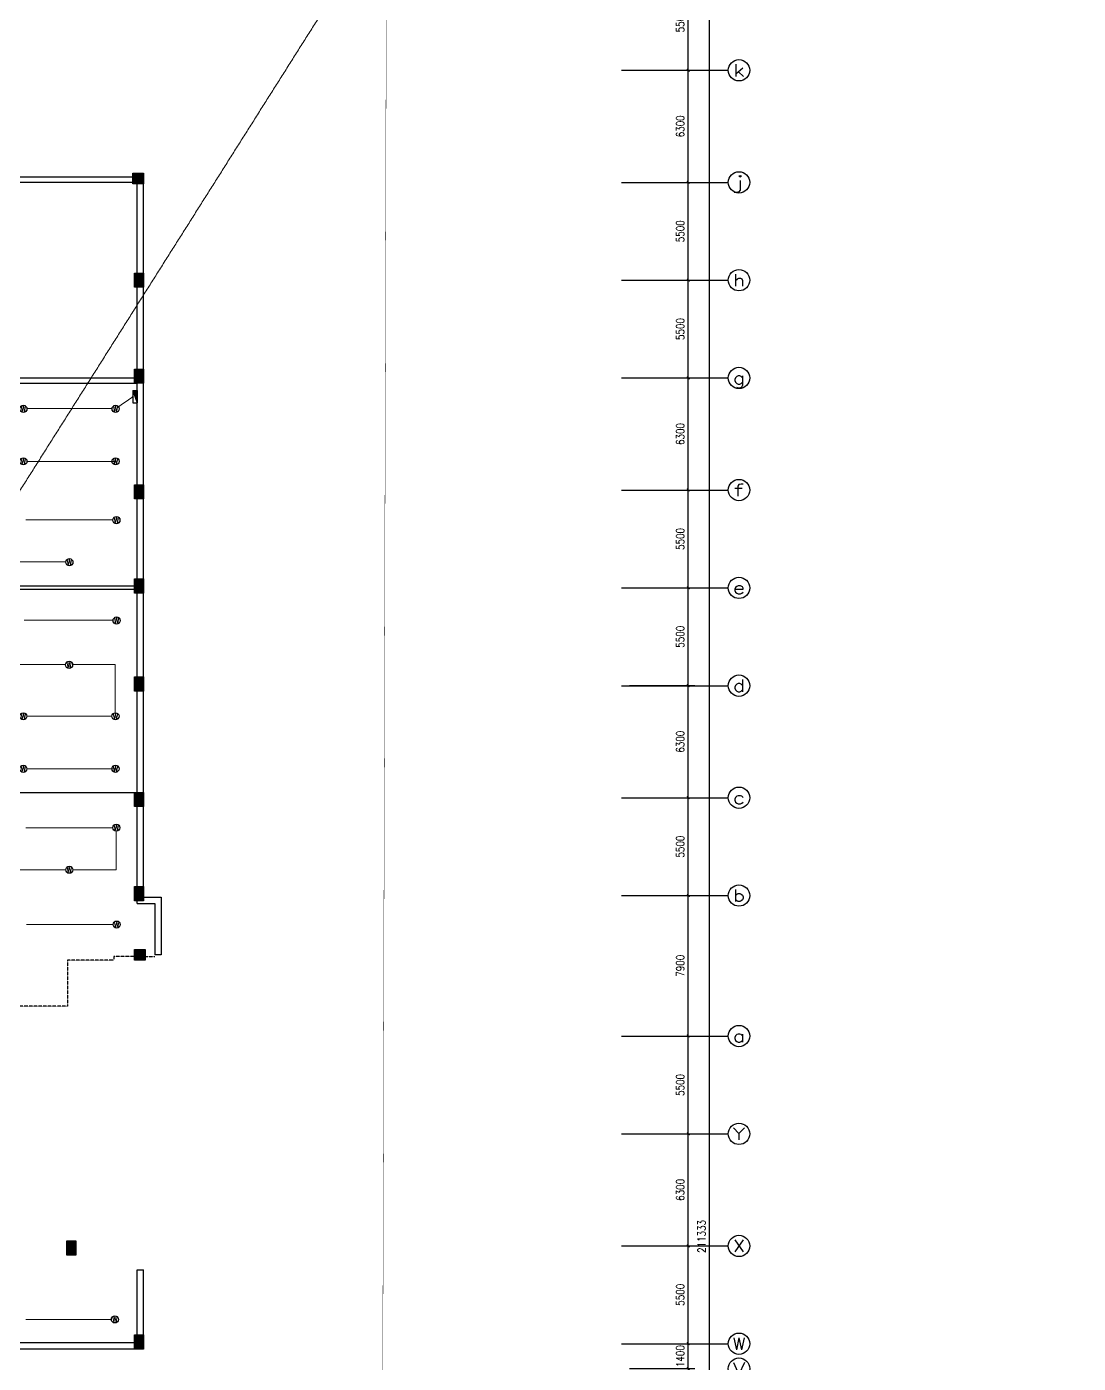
# Model space of a CAD drawing. Extents: x -1348811 to 123514, y -640545 to 749356.
# Drawn here: x -504907 to -445803, y -494816 to -419666 of the extents above; entities that cross this region are included whole.
import ezdxf
from ezdxf.enums import TextEntityAlignment as Align

# ---------------------------------------------------------------- set-up
doc = ezdxf.new("R2010")
doc.units = 0
doc.header["$LTSCALE"] = 10
doc.header["$MEASUREMENT"] = 0
for name, pattern in [('DASH', [0.35, 0.25, -0.1]), ('DASHDOT', [25.4, 12.7, -6.35, 0, -6.35]), ('常规', [20, 10, 0, 10])]:
    doc.linetypes.add(name, pattern=pattern)
doc.layers.get('0').update_dxf_attribs({"linetype": 'CONTINUOUS'})
doc.layers.get('Defpoints').update_dxf_attribs({"linetype": 'CONTINUOUS'})
for name, color, linetype in [('A-STAIRS', 9, 'CONTINUOUS'), ('AXIS', 3, 'CONTINUOUS'), ('AXIS_TEXT', 7, 'CONTINUOUS'), ('COLU', 1, 'CONTINUOUS'), ('COLU_HATCH', 252, 'CONTINUOUS'), ('jlq', 1, 'CONTINUOUS'), ('JPS-XHS', 7, 'CONTINUOUS'), ('RD-equip', 3, 'CONTINUOUS'), ('STAIR', 9, 'CONTINUOUS'), ('wall', 8, 'CONTINUOUS'), ('控制线', 5, 'CONTINUOUS')]:
    doc.layers.add(name, color=color, linetype=linetype)
doc.layers.add('RD-Line', color=2, linetype='常规', lineweight=0)
doc.styles.add('_TCH_AXIS', font='COMPLEX', dxfattribs={"bigfont": 'GBCBIG'})
doc.styles.add('COMPLEX', font='COMPLEX')
doc.styles.add('DIM_FONT', font='SIMPLEX', dxfattribs={"width": 0.8, "bigfont": 'HZTXT'})
doc.styles.add('FS1', font='txt4.shx', dxfattribs={"width": 0.8, "bigfont": 'fstxt.shx'})
doc.dimstyles.new('DIMN150', dxfattribs={"dimscale": 1.5, "dimtxt": 300, "dimasz": 100, "dimexe": 250, "dimexo": 300, "dimgap": 150, "dimtad": 1, "dimdec": 0, "dimzin": 0, "dimdsep": 46, "dimtxsty": 'DIM_FONT', "dimblk": 'ARCHTICK', "dimcen": 0.09, "dimclrt": 7, "dimazin": 2, "dimtfac": 1, "dimtdec": 0, "dimtix": 1, "dimtmove": 2, "dimatfit": 3, "dimfxl": 0, "dimtolj": 1, "dimtzin": 0, "dimarcsym": 0})

# ---------------------------------------------------------------- blocks, each defined once
blk = doc.blocks.new('_ArchTick')
at = {"color": 0, "linetype": 'ByBlock', "const_width": 0.4}
blk.add_lwpolyline([(-0.5, -0.5), (0.5, 0.5)], dxfattribs=at)
blk = doc.blocks.new('*D1809')
at = {"layer": 'AXIS', "color": 0, "lineweight": -2}
for p, q in [((-471023, -382016), (-466148, -382016)), ((-466523, -593350), (-466523, -382016)), ((-471023, -593350), (-466148, -593350))]:
    blk.add_line(p, q, dxfattribs=at)
at = {"layer": 'Defpoints', "color": 0}
for p in [(-471473, -382016), (-466523, -382016), (-471473, -593350)]:
    blk.add_point(p, dxfattribs=at)
at = {"layer": 'AXIS', "color": 0, "lineweight": -2, "xscale": 150, "yscale": 150, "zscale": 150}
for p, rotation in [((-466523, -382016), 90), ((-466523, -593350), 270)]:
    blk.add_blockref('_ArchTick', p, dxfattribs=dict(at, rotation=rotation))
at = {"layer": 'AXIS', "color": 7, "insert": (-466973, -487683), "char_height": 450, "attachment_point": 5, "rotation": 90, "style": 'DIM_FONT'}
blk.add_mtext('\\A1;211333', dxfattribs=at)
blk = doc.blocks.new('*D1829')
at = {"layer": 'AXIS', "color": 0, "lineweight": -2}
for p, q in [((-471023, -493716), (-467348, -493716)), ((-467723, -493716), (-467723, -493566)), ((-467723, -495116), (-467723, -493716)), ((-471023, -495116), (-467348, -495116)), ((-467723, -495116), (-467723, -495266))]:
    blk.add_line(p, q, dxfattribs=at)
at = {"layer": 'Defpoints', "color": 0}
for p in [(-471473, -493716), (-467723, -493716), (-471473, -495116)]:
    blk.add_point(p, dxfattribs=at)
at = {"layer": 'AXIS', "color": 0, "lineweight": -2, "xscale": 150, "yscale": 150, "zscale": 150}
for p, rotation in [((-467723, -493716), 270), ((-467723, -495116), 90)]:
    blk.add_blockref('_ArchTick', p, dxfattribs=dict(at, rotation=rotation))
at = {"layer": 'AXIS', "color": 7, "insert": (-468173, -494416), "char_height": 450, "attachment_point": 5, "rotation": 90, "style": 'DIM_FONT'}
blk.add_mtext('\\A1;1400', dxfattribs=at)
blk = doc.blocks.new('*D1830')
at = {"layer": 'AXIS', "color": 0, "lineweight": -2}
for p, q in [((-471023, -488216), (-467348, -488216)), ((-467723, -493716), (-467723, -488216)), ((-471023, -493716), (-467348, -493716))]:
    blk.add_line(p, q, dxfattribs=at)
at = {"layer": 'Defpoints', "color": 0}
for p in [(-471473, -488216), (-467723, -488216), (-471473, -493716)]:
    blk.add_point(p, dxfattribs=at)
at = {"layer": 'AXIS', "color": 0, "lineweight": -2, "xscale": 150, "yscale": 150, "zscale": 150}
for p, rotation in [((-467723, -488216), 90), ((-467723, -493716), 270)]:
    blk.add_blockref('_ArchTick', p, dxfattribs=dict(at, rotation=rotation))
at = {"layer": 'AXIS', "color": 7, "insert": (-468173, -490966), "char_height": 450, "attachment_point": 5, "rotation": 90, "style": 'DIM_FONT'}
blk.add_mtext('\\A1;5500', dxfattribs=at)
blk = doc.blocks.new('*D1831')
at = {"layer": 'AXIS', "color": 0, "lineweight": -2}
for p, q in [((-471023, -481916), (-467348, -481916)), ((-467723, -488216), (-467723, -481916)), ((-471023, -488216), (-467348, -488216))]:
    blk.add_line(p, q, dxfattribs=at)
at = {"layer": 'Defpoints', "color": 0}
for p in [(-471473, -481916), (-467723, -481916), (-471473, -488216)]:
    blk.add_point(p, dxfattribs=at)
at = {"layer": 'AXIS', "color": 0, "lineweight": -2, "xscale": 150, "yscale": 150, "zscale": 150}
for p, rotation in [((-467723, -481916), 90), ((-467723, -488216), 270)]:
    blk.add_blockref('_ArchTick', p, dxfattribs=dict(at, rotation=rotation))
at = {"layer": 'AXIS', "color": 7, "insert": (-468173, -485066), "char_height": 450, "attachment_point": 5, "rotation": 90, "style": 'DIM_FONT'}
blk.add_mtext('\\A1;6300', dxfattribs=at)
blk = doc.blocks.new('*D1832')
at = {"layer": 'AXIS', "color": 0, "lineweight": -2}
for p, q in [((-471023, -476416), (-467348, -476416)), ((-467723, -481916), (-467723, -476416)), ((-471023, -481916), (-467348, -481916))]:
    blk.add_line(p, q, dxfattribs=at)
at = {"layer": 'Defpoints', "color": 0}
for p in [(-471473, -476416), (-467723, -476416), (-471473, -481916)]:
    blk.add_point(p, dxfattribs=at)
at = {"layer": 'AXIS', "color": 0, "lineweight": -2, "xscale": 150, "yscale": 150, "zscale": 150}
for p, rotation in [((-467723, -476416), 90), ((-467723, -481916), 270)]:
    blk.add_blockref('_ArchTick', p, dxfattribs=dict(at, rotation=rotation))
at = {"layer": 'AXIS', "color": 7, "insert": (-468173, -479166), "char_height": 450, "attachment_point": 5, "rotation": 90, "style": 'DIM_FONT'}
blk.add_mtext('\\A1;5500', dxfattribs=at)
blk = doc.blocks.new('*D1833')
at = {"layer": 'AXIS', "color": 0, "lineweight": -2}
for p, q in [((-471023, -468516), (-467348, -468516)), ((-467723, -476416), (-467723, -468516)), ((-471023, -476416), (-467348, -476416))]:
    blk.add_line(p, q, dxfattribs=at)
at = {"layer": 'Defpoints', "color": 0}
for p in [(-471473, -468516), (-467723, -468516), (-471473, -476416)]:
    blk.add_point(p, dxfattribs=at)
at = {"layer": 'AXIS', "color": 0, "lineweight": -2, "xscale": 150, "yscale": 150, "zscale": 150}
for p, rotation in [((-467723, -468516), 90), ((-467723, -476416), 270)]:
    blk.add_blockref('_ArchTick', p, dxfattribs=dict(at, rotation=rotation))
at = {"layer": 'AXIS', "color": 7, "insert": (-468173, -472466), "char_height": 450, "attachment_point": 5, "rotation": 90, "style": 'DIM_FONT'}
blk.add_mtext('\\A1;7900', dxfattribs=at)
blk = doc.blocks.new('*D1834')
at = {"layer": 'AXIS', "color": 0, "lineweight": -2}
for p, q in [((-471023, -463016), (-467348, -463016)), ((-467723, -468516), (-467723, -463016)), ((-471023, -468516), (-467348, -468516))]:
    blk.add_line(p, q, dxfattribs=at)
at = {"layer": 'Defpoints', "color": 0}
for p in [(-471473, -463016), (-467723, -463016), (-471473, -468516)]:
    blk.add_point(p, dxfattribs=at)
at = {"layer": 'AXIS', "color": 0, "lineweight": -2, "xscale": 150, "yscale": 150, "zscale": 150}
for p, rotation in [((-467723, -463016), 90), ((-467723, -468516), 270)]:
    blk.add_blockref('_ArchTick', p, dxfattribs=dict(at, rotation=rotation))
at = {"layer": 'AXIS', "color": 7, "insert": (-468173, -465766), "char_height": 450, "attachment_point": 5, "rotation": 90, "style": 'DIM_FONT'}
blk.add_mtext('\\A1;5500', dxfattribs=at)
blk = doc.blocks.new('*D1835')
at = {"layer": 'AXIS', "color": 0, "lineweight": -2}
for p, q in [((-471023, -456716), (-467348, -456716)), ((-467723, -463016), (-467723, -456716)), ((-471023, -463016), (-467348, -463016))]:
    blk.add_line(p, q, dxfattribs=at)
at = {"layer": 'Defpoints', "color": 0}
for p in [(-471473, -456716), (-467723, -456716), (-471473, -463016)]:
    blk.add_point(p, dxfattribs=at)
at = {"layer": 'AXIS', "color": 0, "lineweight": -2, "xscale": 150, "yscale": 150, "zscale": 150}
for p, rotation in [((-467723, -456716), 90), ((-467723, -463016), 270)]:
    blk.add_blockref('_ArchTick', p, dxfattribs=dict(at, rotation=rotation))
at = {"layer": 'AXIS', "color": 7, "insert": (-468173, -459866), "char_height": 450, "attachment_point": 5, "rotation": 90, "style": 'DIM_FONT'}
blk.add_mtext('\\A1;6300', dxfattribs=at)
blk = doc.blocks.new('*D1836')
at = {"layer": 'AXIS', "color": 0, "lineweight": -2}
for p, q in [((-471023, -451216), (-467348, -451216)), ((-467723, -456716), (-467723, -451216)), ((-471023, -456716), (-467348, -456716))]:
    blk.add_line(p, q, dxfattribs=at)
at = {"layer": 'Defpoints', "color": 0}
for p in [(-471473, -451216), (-467723, -451216), (-471473, -456716)]:
    blk.add_point(p, dxfattribs=at)
at = {"layer": 'AXIS', "color": 0, "lineweight": -2, "xscale": 150, "yscale": 150, "zscale": 150}
for p, rotation in [((-467723, -451216), 90), ((-467723, -456716), 270)]:
    blk.add_blockref('_ArchTick', p, dxfattribs=dict(at, rotation=rotation))
at = {"layer": 'AXIS', "color": 7, "insert": (-468173, -453966), "char_height": 450, "attachment_point": 5, "rotation": 90, "style": 'DIM_FONT'}
blk.add_mtext('\\A1;5500', dxfattribs=at)
blk = doc.blocks.new('*D1837')
at = {"layer": 'AXIS', "color": 0, "lineweight": -2}
for p, q in [((-471023, -445716), (-467348, -445716)), ((-467723, -451216), (-467723, -445716)), ((-471023, -451216), (-467348, -451216))]:
    blk.add_line(p, q, dxfattribs=at)
at = {"layer": 'Defpoints', "color": 0}
for p in [(-471473, -445716), (-467723, -445716), (-471473, -451216)]:
    blk.add_point(p, dxfattribs=at)
at = {"layer": 'AXIS', "color": 0, "lineweight": -2, "xscale": 150, "yscale": 150, "zscale": 150}
for p, rotation in [((-467723, -445716), 90), ((-467723, -451216), 270)]:
    blk.add_blockref('_ArchTick', p, dxfattribs=dict(at, rotation=rotation))
at = {"layer": 'AXIS', "color": 7, "insert": (-468173, -448466), "char_height": 450, "attachment_point": 5, "rotation": 90, "style": 'DIM_FONT'}
blk.add_mtext('\\A1;5500', dxfattribs=at)
blk = doc.blocks.new('*D1838')
at = {"layer": 'AXIS', "color": 0, "lineweight": -2}
for p, q in [((-471023, -439416), (-467348, -439416)), ((-467723, -445716), (-467723, -439416)), ((-471023, -445716), (-467348, -445716))]:
    blk.add_line(p, q, dxfattribs=at)
at = {"layer": 'Defpoints', "color": 0}
for p in [(-471473, -439416), (-467723, -439416), (-471473, -445716)]:
    blk.add_point(p, dxfattribs=at)
at = {"layer": 'AXIS', "color": 0, "lineweight": -2, "xscale": 150, "yscale": 150, "zscale": 150}
for p, rotation in [((-467723, -439416), 90), ((-467723, -445716), 270)]:
    blk.add_blockref('_ArchTick', p, dxfattribs=dict(at, rotation=rotation))
at = {"layer": 'AXIS', "color": 7, "insert": (-468173, -442566), "char_height": 450, "attachment_point": 5, "rotation": 90, "style": 'DIM_FONT'}
blk.add_mtext('\\A1;6300', dxfattribs=at)
blk = doc.blocks.new('*D1839')
at = {"layer": 'AXIS', "color": 0, "lineweight": -2}
for p, q in [((-471023, -433916), (-467348, -433916)), ((-467723, -439416), (-467723, -433916)), ((-471023, -439416), (-467348, -439416))]:
    blk.add_line(p, q, dxfattribs=at)
at = {"layer": 'Defpoints', "color": 0}
for p in [(-471473, -433916), (-467723, -433916), (-471473, -439416)]:
    blk.add_point(p, dxfattribs=at)
at = {"layer": 'AXIS', "color": 0, "lineweight": -2, "xscale": 150, "yscale": 150, "zscale": 150}
for p, rotation in [((-467723, -433916), 90), ((-467723, -439416), 270)]:
    blk.add_blockref('_ArchTick', p, dxfattribs=dict(at, rotation=rotation))
at = {"layer": 'AXIS', "color": 7, "insert": (-468173, -436666), "char_height": 450, "attachment_point": 5, "rotation": 90, "style": 'DIM_FONT'}
blk.add_mtext('\\A1;5500', dxfattribs=at)
blk = doc.blocks.new('*D1840')
at = {"layer": 'AXIS', "color": 0, "lineweight": -2}
for p, q in [((-471023, -428416), (-467348, -428416)), ((-467723, -433916), (-467723, -428416)), ((-471023, -433916), (-467348, -433916))]:
    blk.add_line(p, q, dxfattribs=at)
at = {"layer": 'Defpoints', "color": 0}
for p in [(-471473, -428416), (-467723, -428416), (-471473, -433916)]:
    blk.add_point(p, dxfattribs=at)
at = {"layer": 'AXIS', "color": 0, "lineweight": -2, "xscale": 150, "yscale": 150, "zscale": 150}
for p, rotation in [((-467723, -428416), 90), ((-467723, -433916), 270)]:
    blk.add_blockref('_ArchTick', p, dxfattribs=dict(at, rotation=rotation))
at = {"layer": 'AXIS', "color": 7, "insert": (-468173, -431166), "char_height": 450, "attachment_point": 5, "rotation": 90, "style": 'DIM_FONT'}
blk.add_mtext('\\A1;5500', dxfattribs=at)
blk = doc.blocks.new('*D1841')
at = {"layer": 'AXIS', "color": 0, "lineweight": -2}
for p, q in [((-471023, -422116), (-467348, -422116)), ((-467723, -428416), (-467723, -422116)), ((-471023, -428416), (-467348, -428416))]:
    blk.add_line(p, q, dxfattribs=at)
at = {"layer": 'Defpoints', "color": 0}
for p in [(-471473, -422116), (-467723, -422116), (-471473, -428416)]:
    blk.add_point(p, dxfattribs=at)
at = {"layer": 'AXIS', "color": 0, "lineweight": -2, "xscale": 150, "yscale": 150, "zscale": 150}
for p, rotation in [((-467723, -422116), 90), ((-467723, -428416), 270)]:
    blk.add_blockref('_ArchTick', p, dxfattribs=dict(at, rotation=rotation))
at = {"layer": 'AXIS', "color": 7, "insert": (-468173, -425266), "char_height": 450, "attachment_point": 5, "rotation": 90, "style": 'DIM_FONT'}
blk.add_mtext('\\A1;6300', dxfattribs=at)
blk = doc.blocks.new('*D1842')
at = {"layer": 'AXIS', "color": 0, "lineweight": -2}
for p, q in [((-471023, -416616), (-467348, -416616)), ((-467723, -422116), (-467723, -416616)), ((-471023, -422116), (-467348, -422116))]:
    blk.add_line(p, q, dxfattribs=at)
at = {"layer": 'Defpoints', "color": 0}
for p in [(-471473, -416616), (-467723, -416616), (-471473, -422116)]:
    blk.add_point(p, dxfattribs=at)
at = {"layer": 'AXIS', "color": 0, "lineweight": -2, "xscale": 150, "yscale": 150, "zscale": 150}
for p, rotation in [((-467723, -416616), 90), ((-467723, -422116), 270)]:
    blk.add_blockref('_ArchTick', p, dxfattribs=dict(at, rotation=rotation))
at = {"layer": 'AXIS', "color": 7, "insert": (-468173, -419366), "char_height": 450, "attachment_point": 5, "rotation": 90, "style": 'DIM_FONT'}
blk.add_mtext('\\A1;5500', dxfattribs=at)
blk = doc.blocks.new('_AXISO')
blk.add_circle((0, 0), 0.5)
at = {"layer": 'AXIS_TEXT', "style": 'COMPLEX', "width": 1.041667}
blk.add_attdef('A', text='', height=0.56, dxfattribs=at).set_placement((-0.25, -0.28), (0.25, -0.28), align=Align.FIT)
blk = doc.blocks.new('WG')
at = {"layer": 'RD-equip'}
blk.add_circle((0, 0), 200, dxfattribs=at)
at = {"layer": 'RD-equip', "color": 4, "style": 'FS1', "width": 0.8}
blk.add_attdef('消防', text='', height=360, dxfattribs=at).set_placement((0, 0), align=Align.MIDDLE)
blk = doc.blocks.new('WWWW')
at = {"layer": 'RD-equip'}
blk.add_blockref('WG', (0, 0), dxfattribs=at).add_auto_attribs({'消防': 'W'})
blk = doc.blocks.new('DXHS')
at = {"layer": 'JPS-XHS'}
blk.add_hatch(color=256, dxfattribs=at).paths.add_polyline_path([(-350, 240), (-350, 0), (350, 0)])
at = {"layer": 'JPS-XHS', "linetype": 'Continuous'}
for p, q in [((-350, 240), (-350, 0)), ((-350, 240), (350, 240)), ((-350, 0), (350, 0)), ((350, 240), (350, 0))]:
    blk.add_line(p, q, dxfattribs=at)
at = {"layer": 'JPS-XHS'}
blk.add_line((-350, 240), (350, 0), dxfattribs=at)

msp = doc.modelspace()

# ---------------------------------------------------------------- hatches: boundary and pattern name
at = {"layer": 'COLU_HATCH'}
for points in [[(-498952.2, -427899.5), (-498352.2, -427899.5), (-498352.2, -428499.5), (-498952.2, -428499.5)], [(-498853.4, -433516.4), (-498353.4, -433516.4), (-498353.4, -434316.4), (-498853.4, -434316.4)], [(-498853.4, -438916.4), (-498353.4, -438916.4), (-498353.4, -439716.4), (-498853.4, -439716.4)], [(-498853.4, -445416.4), (-498353.4, -445416.4), (-498353.4, -446216.4), (-498853.4, -446216.4)], [(-498853.4, -450716.4), (-498353.4, -450716.4), (-498353.4, -451516.4), (-498853.4, -451516.4)], [(-498853.4, -456216.4), (-498353.4, -456216.4), (-498353.4, -457016.4), (-498853.4, -457016.4)], [(-498853.4, -462716.4), (-498353.4, -462716.4), (-498353.4, -463516.4), (-498853.4, -463516.4)], [(-498853.4, -468016.4), (-498353.4, -468016.4), (-498353.4, -468816.4), (-498853.4, -468816.4)], [(-498853.4, -471554.7), (-498253.4, -471554.7), (-498253.4, -472154.7), (-498853.4, -472154.7)], [(-502655.6, -487928.8), (-502155.6, -487928.8), (-502155.6, -488728.8), (-502655.6, -488728.8)], [(-498853.4, -493216.4), (-498353.4, -493216.4), (-498353.4, -494016.4), (-498853.4, -494016.4)]]:
    msp.add_hatch(color=256, dxfattribs=at).paths.add_polyline_path(points)

# ---------------------------------------------------------------- linework, layer by layer
at = {"layer": 'A-STAIRS', "color": 232, "linetype": 'DASH', "ltscale": 5}
msp.add_lwpolyline([(-497706.9, -471957.2), (-500006.9, -471950.3), (-500007.5, -472150.3), (-502607.5, -472150.3), (-502615.2, -474742.6), (-509815.2, -474721.2), (-509817.5, -475521.2), (-512817.5, -475512.2), (-512821.4, -476816.4)], dxfattribs=at)
at = {"layer": 'AXIS'}
for p, q in [((-471472.6, -422116.4), (-465472.6, -422116.4)), ((-471472.6, -428416.4), (-465472.6, -428416.4)), ((-471472.6, -433916.4), (-465472.6, -433916.4)), ((-471472.6, -439416.4), (-465472.6, -439416.4)), ((-471472.6, -445716.4), (-465472.6, -445716.4)), ((-471472.6, -451216.4), (-465472.6, -451216.4)), ((-471472.6, -456716.4), (-465472.6, -456716.4)), ((-471472.6, -463016.4), (-465472.6, -463016.4)), ((-471472.6, -468516.4), (-465472.6, -468516.4)), ((-471472.6, -476416.4), (-465472.6, -476416.4)), ((-471472.6, -481916.4), (-465472.6, -481916.4)), ((-471472.6, -488216.4), (-465472.6, -488216.4)), ((-471472.6, -493716.4), (-465472.6, -493716.4))]:
    msp.add_line(p, q, dxfattribs=at)
at = {"layer": 'COLU'}
for points in [[(-498952.2, -427899.5), (-498352.2, -427899.5), (-498352.2, -428499.5), (-498952.2, -428499.5)], [(-498853.4, -433516.4), (-498353.4, -433516.4), (-498353.4, -434316.4), (-498853.4, -434316.4)], [(-498853.4, -438916.4), (-498353.4, -438916.4), (-498353.4, -439716.4), (-498853.4, -439716.4)], [(-498853.4, -445416.4), (-498353.4, -445416.4), (-498353.4, -446216.4), (-498853.4, -446216.4)], [(-498853.4, -450716.4), (-498353.4, -450716.4), (-498353.4, -451516.4), (-498853.4, -451516.4)], [(-498853.4, -456216.4), (-498353.4, -456216.4), (-498353.4, -457016.4), (-498853.4, -457016.4)], [(-498853.4, -462716.4), (-498353.4, -462716.4), (-498353.4, -463516.4), (-498853.4, -463516.4)], [(-498853.4, -468016.4), (-498353.4, -468016.4), (-498353.4, -468816.4), (-498853.4, -468816.4)], [(-498853.4, -471554.7), (-498253.4, -471554.7), (-498253.4, -472154.7), (-498853.4, -472154.7)], [(-502655.6, -487928.8), (-502155.6, -487928.8), (-502155.6, -488728.8), (-502655.6, -488728.8)], [(-498853.4, -493216.4), (-498353.4, -493216.4), (-498353.4, -494016.4), (-498853.4, -494016.4)]]:
    msp.add_lwpolyline(points, close=True, dxfattribs=at)
at = {"layer": 'jlq'}
for p, q in [((-498353.4, -428116.4), (-506803.4, -428116.4)), ((-498353.4, -468616.4), (-498353.4, -428116.4)), ((-498703.4, -428416.4), (-506503.4, -428416.4)), ((-498703.4, -439416.4), (-498703.4, -428416.4)), ((-522503.4, -439416.4), (-498703.4, -439416.4)), ((-522803.4, -439716.4), (-498703.4, -439716.4)), ((-498703.4, -468966.4), (-498703.4, -439716.4)), ((-498353.4, -468616.4), (-497353.4, -468616.4)), ((-497353.4, -468616.4), (-497353.4, -471858.2)), ((-498703.4, -468966.4), (-497703.4, -468966.4)), ((-497703.4, -468966.4), (-497703.4, -471857.2)), ((-497353.4, -471858.2), (-497703.4, -471857.2)), ((-498703.4, -493666.4), (-498703.4, -489554.5)), ((-498703.4, -489554.5), (-498353.4, -489555.3)), ((-498353.4, -494016.4), (-498353.4, -489555.3)), ((-498703.4, -493666.4), (-522303.4, -493666.4)), ((-498353.4, -494016.4), (-522303.4, -494016.4))]:
    msp.add_line(p, q, dxfattribs=at)
at = {"layer": 'RD-Line'}
for p, q in [((-445803.2, -351574.8), (-619583, -626684.4)), ((-498943.4, -440466.4), (-499751.5, -441036.5)), ((-504894.9, -441135.5), (-500114.2, -441135.5)), ((-499914.9, -444103.8), (-504894.2, -444103.8)), ((-504953, -447394), (-500065.8, -447394)), ((-510338.9, -449758.3), (-502708.5, -449758.3)), ((-505047, -453041.7), (-500057.1, -453041.7)), ((-510354.5, -455532), (-502725.8, -455532)), ((-502326.5, -455532), (-499928.9, -455532)), ((-499928.9, -458237.8), (-499928.9, -455532)), ((-504898.5, -458433.5), (-500119.1, -458433.5)), ((-499919.2, -461389.6), (-504898.5, -461389.6)), ((-500071, -464702.2), (-504956.8, -464702.2)), ((-499874.3, -464902.2), (-499874.3, -467063.9)), ((-502713.7, -467066.5), (-510339, -467066.5)), ((-502313.7, -467063.9), (-499874.3, -467063.9)), ((-504916.1, -470148.1), (-500052.4, -470148.1)), ((-500149.8, -492352), (-504959.8, -492352))]:
    msp.add_line(p, q, dxfattribs=at)
at = {"layer": 'STAIR'}
msp.add_line((-538303.4, -462716.4), (-498653.4, -462716.4), dxfattribs=at)
at = {"layer": 'wall'}
for p, q in [((-498853.4, -451116.4), (-506303.4, -451116.4)), ((-498853.4, -451316.4), (-506303.4, -451316.4))]:
    msp.add_line(p, q, dxfattribs=at)
at = {"layer": '控制线', "color": 1, "linetype": 'DASHDOT', "ltscale": 0.1, "const_width": 20}
msp.add_lwpolyline([(-596991.3, -380582.5), (-490599.4, -344668.6), (-484524.5, -349145.6), (-485171.7, -604977.2), (-494347, -614119.1), (-597251.8, -614004.3)], close=True, dxfattribs=at)

# ---------------------------------------------------------------- block references
at = {"layer": 'AXIS'}
ref = msp.add_blockref('_AXISO', (-464872.6, -422116.4), dxfattribs=dict(at, xscale=1200, yscale=1200, zscale=1200))
ref.add_attrib('A', 'k', dxfattribs={"layer": 'AXIS_TEXT', "height": 678.8, "style": '_TCH_AXIS', "width": 1.235294}).set_placement((-465212, -422455.8), (-464533.2, -422455.8), align=Align.FIT)
ref = msp.add_blockref('_AXISO', (-464872.6, -428416.4), dxfattribs=dict(at, xscale=1200, yscale=1200, zscale=1200))
ref.add_attrib('A', 'j', dxfattribs={"layer": 'AXIS_TEXT', "height": 678.8, "style": '_TCH_AXIS', "width": 3.5}).set_placement((-465212, -428755.8), (-464533.2, -428755.8), align=Align.FIT)
ref = msp.add_blockref('_AXISO', (-464872.6, -433916.4), dxfattribs=dict(at, xscale=1200, yscale=1200, zscale=1200))
ref.add_attrib('A', 'h', dxfattribs={"layer": 'AXIS_TEXT', "height": 678.8, "style": '_TCH_AXIS', "width": 1.166667}).set_placement((-465212, -434255.8), (-464533.2, -434255.8), align=Align.FIT)
ref = msp.add_blockref('_AXISO', (-464872.6, -439416.4), dxfattribs=dict(at, xscale=1200, yscale=1200, zscale=1200))
ref.add_attrib('A', 'g', dxfattribs={"layer": 'AXIS_TEXT', "height": 678.8, "style": '_TCH_AXIS', "width": 1.5}).set_placement((-465212, -439755.8), (-464533.2, -439755.8), align=Align.FIT)
ref = msp.add_blockref('_AXISO', (-464872.6, -445716.4), dxfattribs=dict(at, xscale=1200, yscale=1200, zscale=1200))
ref.add_attrib('A', 'f', dxfattribs={"layer": 'AXIS_TEXT', "height": 678.8, "style": '_TCH_AXIS', "width": 2.333333}).set_placement((-465212, -446055.8), (-464533.2, -446055.8), align=Align.FIT)
ref = msp.add_blockref('_AXISO', (-464872.6, -451216.4), dxfattribs=dict(at, xscale=1200, yscale=1200, zscale=1200))
ref.add_attrib('A', 'e', dxfattribs={"layer": 'AXIS_TEXT', "height": 678.8, "style": '_TCH_AXIS', "width": 1.615385}).set_placement((-465212, -451555.8), (-464533.2, -451555.8), align=Align.FIT)
ref = msp.add_blockref('_AXISO', (-464872.6, -456716.4), dxfattribs=dict(at, xscale=1200, yscale=1200, zscale=1200))
ref.add_attrib('A', 'd', dxfattribs={"layer": 'AXIS_TEXT', "height": 678.8, "style": '_TCH_AXIS', "width": 1.3125}).set_placement((-465212, -457055.8), (-464533.2, -457055.8), align=Align.FIT)
ref = msp.add_blockref('_AXISO', (-464872.6, -463016.4), dxfattribs=dict(at, xscale=1200, yscale=1200, zscale=1200))
ref.add_attrib('A', 'c', dxfattribs={"layer": 'AXIS_TEXT', "height": 678.8, "style": '_TCH_AXIS', "width": 1.615385}).set_placement((-465212, -463355.8), (-464533.2, -463355.8), align=Align.FIT)
ref = msp.add_blockref('_AXISO', (-464872.6, -468516.4), dxfattribs=dict(at, xscale=1200, yscale=1200, zscale=1200))
ref.add_attrib('A', 'b', dxfattribs={"layer": 'AXIS_TEXT', "height": 678.8, "style": '_TCH_AXIS', "width": 1.3125}).set_placement((-465212, -468855.8), (-464533.2, -468855.8), align=Align.FIT)
ref = msp.add_blockref('_AXISO', (-464872.6, -476416.4), dxfattribs=dict(at, xscale=1200, yscale=1200, zscale=1200))
ref.add_attrib('A', 'a', dxfattribs={"layer": 'AXIS_TEXT', "height": 678.8, "style": '_TCH_AXIS', "width": 1.4}).set_placement((-465212, -476755.8), (-464533.2, -476755.8), align=Align.FIT)
ref = msp.add_blockref('_AXISO', (-464872.6, -481916.4), dxfattribs=dict(at, xscale=1200, yscale=1200, zscale=1200))
ref.add_attrib('A', 'Y', dxfattribs={"layer": 'AXIS_TEXT', "height": 678.8, "style": '_TCH_AXIS', "width": 1.105263}).set_placement((-465212, -482255.8), (-464533.2, -482255.8), align=Align.FIT)
ref = msp.add_blockref('_AXISO', (-464872.6, -488216.4), dxfattribs=dict(at, xscale=1200, yscale=1200, zscale=1200))
ref.add_attrib('A', 'X', dxfattribs={"layer": 'AXIS_TEXT', "height": 678.8, "style": '_TCH_AXIS', "width": 1.166667}).set_placement((-465212, -488555.8), (-464533.2, -488555.8), align=Align.FIT)
ref = msp.add_blockref('_AXISO', (-464872.6, -493716.4), dxfattribs=dict(at, xscale=1200, yscale=1200, zscale=1200))
ref.add_attrib('A', 'W', dxfattribs={"layer": 'AXIS_TEXT', "height": 678.8, "style": '_TCH_AXIS', "width": 0.954545}).set_placement((-465212, -494055.8), (-464533.2, -494055.8), align=Align.FIT)
ref = msp.add_blockref('_AXISO', (-464872.6, -495116.4), dxfattribs=dict(at, xscale=1200, yscale=1200, zscale=1200))
ref.add_attrib('A', 'V', dxfattribs={"layer": 'AXIS_TEXT', "height": 678.8, "style": '_TCH_AXIS', "width": 1.166667}).set_placement((-465212, -495455.8), (-464533.2, -495455.8), align=Align.FIT)
at = {"layer": 'JPS-XHS', "xscale": -1, "rotation": 90}
msp.add_blockref('DXHS', (-498703.4, -440466.4), dxfattribs=at)
at = {"layer": 'RD-equip'}
for p in [(-505094.2, -441151.8), (-499914.9, -441151.8), (-505094.2, -444103.8), (-499914.9, -444103.8), (-499866.5, -447410.4), (-502509.2, -449774.6), (-499857.5, -453054), (-502526.1, -455544.3), (-505098.5, -458437.6), (-499919.2, -458437.6), (-505098.5, -461389.6), (-499919.2, -461389.6), (-499871, -464702.2), (-502513.7, -467066.5), (-499852.4, -470150.1), (-499949.8, -492352)]:
    msp.add_blockref('WWWW', p, dxfattribs=at)

# ---------------------------------------------------------------- dimensions: what is measured, and where the dimension line sits
at = {"layer": 'AXIS'}
for p1, p2, distance, picture, middle in [((-471472.6, -593349.8), (-471472.6, -382016.4), -4950, '*D1809', (-466972.6, -487683.1)), ((-471472.6, -422116.4), (-471472.6, -416616.4), -3750, '*D1842', (-468172.6, -419366.4)), ((-471472.6, -428416.4), (-471472.6, -422116.4), -3750, '*D1841', (-468172.6, -425266.4)), ((-471472.6, -433916.4), (-471472.6, -428416.4), -3750, '*D1840', (-468172.6, -431166.4)), ((-471472.6, -439416.4), (-471472.6, -433916.4), -3750, '*D1839', (-468172.6, -436666.4)), ((-471472.6, -445716.4), (-471472.6, -439416.4), -3750, '*D1838', (-468172.6, -442566.4)), ((-471472.6, -451216.4), (-471472.6, -445716.4), -3750, '*D1837', (-468172.6, -448466.4)), ((-471472.6, -456716.4), (-471472.6, -451216.4), -3750, '*D1836', (-468172.6, -453966.4)), ((-471472.6, -463016.4), (-471472.6, -456716.4), -3750, '*D1835', (-468172.6, -459866.4)), ((-471472.6, -468516.4), (-471472.6, -463016.4), -3750, '*D1834', (-468172.6, -465766.4)), ((-471472.6, -476416.4), (-471472.6, -468516.4), -3750, '*D1833', (-468172.6, -472466.4)), ((-471472.6, -481916.4), (-471472.6, -476416.4), -3750, '*D1832', (-468172.6, -479166.4)), ((-471472.6, -488216.4), (-471472.6, -481916.4), -3750, '*D1831', (-468172.6, -485066.4)), ((-471472.6, -493716.4), (-471472.6, -488216.4), -3750, '*D1830', (-468172.6, -490966.4)), ((-471472.6, -495116.4), (-471472.6, -493716.4), -3750, '*D1829', (-468172.6, -494416.4))]:
    dim = msp.add_aligned_dim(p1=p1, p2=p2, distance=distance, dimstyle='DIMN150', dxfattribs=at)
    dim.commit()
    dim.dimension.update_dxf_attribs({"geometry": picture, "text_midpoint": middle})

doc.saveas('drawing.dxf')
